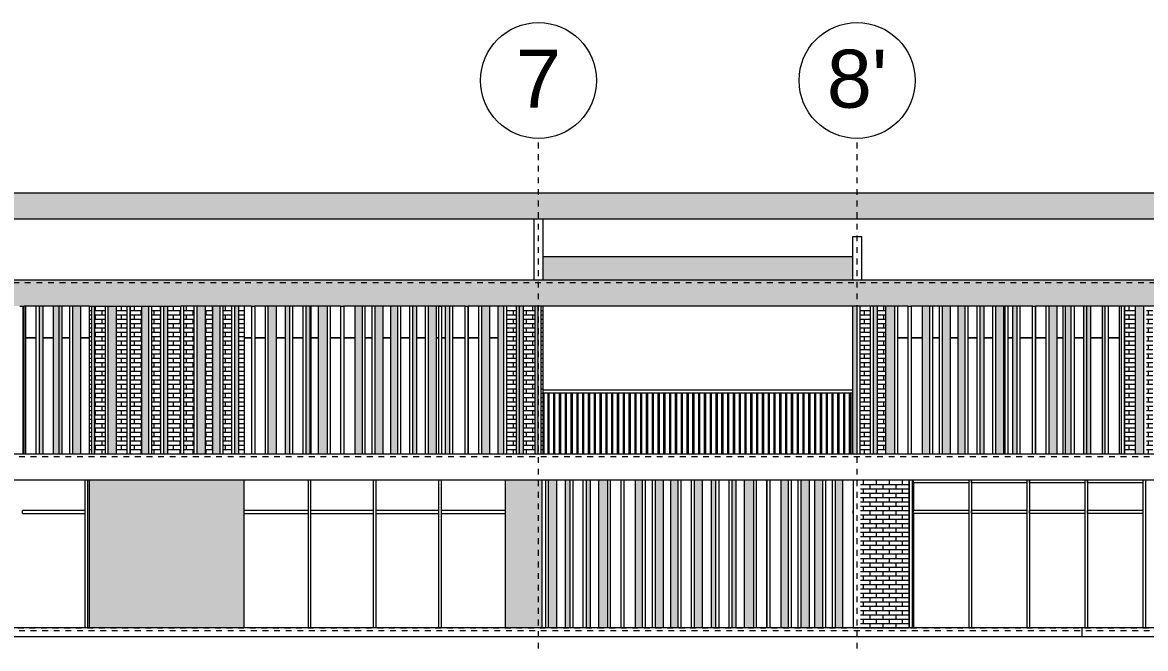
# Model space of a CAD drawing. Header units: metres. Extents: x 40 to 358, y -13 to 19.
# Drawn here: x 322.18 to 341.55, y -2.35 to 8.44 of the extents above; entities that cross this region are included whole.
import ezdxf

# ---------------------------------------------------------------- set-up
doc = ezdxf.new("R2010")
doc.units = ezdxf.units.M
doc.linetypes.add('Eje', pattern=[0.015, 0.003, -0.003, 0.006, -0.003])
doc.linetypes.add('LíneaDeRejilla', pattern=[0.021, 0.012, -0.003, 0.003, -0.003])
for name, color, linetype, lineweight in [('A-BRND', 11, 'Continuous', 5), ('A-FLOR', 192, 'Continuous', 18), ('A-MURO', 113, 'Continuous', 9), ('A-MURO-ACHU', 111, 'Continuous', 9), ('A-PISO', 51, 'Continuous', 9), ('A-PISO-ACHU', 8, 'Continuous', 9), ('A-TEXT-NIVL', 51, 'Continuous', 5), ('A-VENT-CORT', 52, 'Continuous', 5), ('A-VENT-CORT-MARC', 51, 'Continuous', 5), ('S-REJI', 1, 'Continuous', 5), ('S-REJI-IDEN', 1, 'Continuous', 5)]:
    doc.layers.add(name, color=color, linetype=linetype, lineweight=lineweight)
doc.styles.add('Arial_1', font='arial.ttf', dxfattribs={"height": 1})
pattern_1 = [(0, (331.09791, 1), (0, 0.075), []), (90, (331.09791, 1), (-0.112, 0.075), [0.075, -0.075])]
pattern_2 = [(0, (323.33291, 1), (0, 0.075), []), (90, (323.33291, 1), (-0.112, 0.075), [0.075, -0.075])]

# ---------------------------------------------------------------- blocks, each defined once
blk = doc.blocks.new('Panel de sistema - Vidrio-10-1351331-Fachada Oriental')
at = {"layer": 'A-VENT-CORT'}
for p, q in [((46.047, 3), (45.878, 3)), ((46.362, 3), (46.169, 3)), ((46.661, 3), (46.467, 3))]:
    blk.add_line(p, q, dxfattribs=at)
blk = doc.blocks.new('Panel de sistema - Vidrio-10-1115117-Fachada Oriental')
at = {"layer": 'A-VENT-CORT'}
for p, q in [((44.816, 3), (44.736, 3)), ((45.163, 3), (44.946, 3)), ((45.399, 3), (45.213, 3)), ((45.686, 3), (45.59, 3))]:
    blk.add_line(p, q, dxfattribs=at)
blk = doc.blocks.new('Panel de sistema - Vidrio-10-V830-Fachada Oriental')
at = {"layer": 'A-VENT-CORT'}
for p, q in [((43.873, 3), (43.749, 3)), ((44.206, 3), (44.048, 3)), ((44.479, 3), (44.329, 3)), ((44.686, 3), (44.669, 3))]:
    blk.add_line(p, q, dxfattribs=at)
blk = doc.blocks.new('Panel de sistema - Vidrio-10-1351319-Fachada Oriental')
at = {"layer": 'A-VENT-CORT'}
for p, q in [((43.013, 3), (42.832, 3)), ((43.26, 3), (43.067, 3)), ((43.559, 3), (43.435, 3))]:
    blk.add_line(p, q, dxfattribs=at)
blk = doc.blocks.new('Panel de sistema - Vidrio-10-1489519-Fachada Oriental')
at = {"layer": 'A-VENT-CORT'}
for p, q in [((45.878, 3), (46.047, 3)), ((46.169, 3), (46.362, 3)), ((46.467, 3), (46.661, 3))]:
    blk.add_line(p, q, dxfattribs=at)
blk = doc.blocks.new('Panel de sistema - Vidrio-10-1289963-Fachada Oriental')
at = {"layer": 'A-VENT-CORT'}
for p, q in [((44.736, 3), (44.816, 3)), ((44.946, 3), (45.163, 3)), ((45.213, 3), (45.399, 3)), ((45.59, 3), (45.686, 3))]:
    blk.add_line(p, q, dxfattribs=at)
blk = doc.blocks.new('Panel de sistema - Vidrio-10-V831-Fachada Oriental')
at = {"layer": 'A-VENT-CORT'}
for p, q in [((43.749, 3), (43.873, 3)), ((44.048, 3), (44.206, 3)), ((44.329, 3), (44.479, 3)), ((44.669, 3), (44.686, 3))]:
    blk.add_line(p, q, dxfattribs=at)
blk = doc.blocks.new('Panel de sistema - Vidrio-10-1351320-Fachada Oriental')
at = {"layer": 'A-VENT-CORT'}
for p, q in [((42.832, 3), (43.013, 3)), ((43.067, 3), (43.26, 3)), ((43.435, 3), (43.559, 3))]:
    blk.add_line(p, q, dxfattribs=at)
blk = doc.blocks.new('Panel de sistema - Vidrio-10-1532749-Fachada Oriental')
at = {"layer": 'A-VENT-CORT'}
for p, q in [((35.031, 3), (34.966, 3)), ((35.377, 3), (35.16, 3)), ((35.614, 3), (35.427, 3)), ((35.939, 3), (35.804, 3))]:
    blk.add_line(p, q, dxfattribs=at)
blk = doc.blocks.new('Panel de sistema - Vidrio-10-1532750-Fachada Oriental')
at = {"layer": 'A-VENT-CORT'}
for p, q in [((34.088, 3), (33.964, 3)), ((34.421, 3), (34.263, 3)), ((34.694, 3), (34.543, 3)), ((34.916, 3), (34.884, 3))]:
    blk.add_line(p, q, dxfattribs=at)
blk = doc.blocks.new('Panel de sistema - Vidrio-10-V832-Fachada Oriental')
at = {"layer": 'A-VENT-CORT'}
for p, q in [((32.841, 3), (32.716, 3)), ((33.228, 3), (33.046, 3)), ((33.474, 3), (33.282, 3)), ((33.773, 3), (33.649, 3))]:
    blk.add_line(p, q, dxfattribs=at)
blk = doc.blocks.new('Panel de sistema - Vidrio-10-V833-Fachada Oriental')
at = {"layer": 'A-VENT-CORT'}
for p, q in [((31.694, 3), (31.566, 3)), ((31.933, 3), (31.748, 3)), ((32.27, 3), (32.123, 3)), ((32.58, 3), (32.399, 3))]:
    blk.add_line(p, q, dxfattribs=at)
blk = doc.blocks.new('Panel de sistema - Vidrio-10-1532752-Fachada Oriental')
at = {"layer": 'A-VENT-CORT'}
for p, q in [((34.966, 3), (35.031, 3)), ((35.16, 3), (35.377, 3)), ((35.427, 3), (35.614, 3)), ((35.804, 3), (35.939, 3))]:
    blk.add_line(p, q, dxfattribs=at)
blk = doc.blocks.new('Panel de sistema - Vidrio-10-1532753-Fachada Oriental')
at = {"layer": 'A-VENT-CORT'}
for p, q in [((33.964, 3), (34.088, 3)), ((34.263, 3), (34.421, 3)), ((34.543, 3), (34.694, 3)), ((34.884, 3), (34.916, 3))]:
    blk.add_line(p, q, dxfattribs=at)
blk = doc.blocks.new('Panel de sistema - Vidrio-10-V834-Fachada Oriental')
at = {"layer": 'A-VENT-CORT'}
for p, q in [((32.716, 3), (32.841, 3)), ((33.046, 3), (33.228, 3)), ((33.282, 3), (33.474, 3)), ((33.649, 3), (33.773, 3))]:
    blk.add_line(p, q, dxfattribs=at)
blk = doc.blocks.new('Panel de sistema - Vidrio-10-V835-Fachada Oriental')
at = {"layer": 'A-VENT-CORT'}
for p, q in [((31.566, 3), (31.694, 3)), ((31.748, 3), (31.933, 3)), ((32.123, 3), (32.27, 3)), ((32.399, 3), (32.58, 3))]:
    blk.add_line(p, q, dxfattribs=at)
blk = doc.blocks.new('Panel de sistema - Vidrio-10-V836-Fachada Oriental')
at = {"layer": 'A-VENT-CORT'}
for p, q in [((27.978, 3), (27.791, 3)), ((27.791, 3), (27.791, 1)), ((28.27, 3), (28.101, 3)), ((28.558, 3), (28.423, 3)), ((28.891, 3), (28.749, 3))]:
    blk.add_line(p, q, dxfattribs=at)
blk = doc.blocks.new('Panel de sistema - Vidrio-10-V844-Fachada Oriental')
at = {"layer": 'A-VENT-CORT'}
for p, q in [((27.791, 3.55), (27.791, 3)), ((27.791, 3), (27.978, 3)), ((28.101, 3), (28.27, 3)), ((28.423, 3), (28.558, 3)), ((28.749, 3), (28.891, 3))]:
    blk.add_line(p, q, dxfattribs=at)
blk = doc.blocks.new('Railing - 20-1440445-Fachada Oriental')
at = {"layer": 'A-BRND'}
for p, q in [((42.006, 1), (42.006, 2.05)), ((42.026, 1), (42.026, 2.05))]:
    blk.add_line(p, q, dxfattribs=at)
blk = doc.blocks.new('Railing - 25-1014248-Fachada Oriental')
at = {"layer": 'A-BRND'}
blk.add_line((42.036, 1), (42.036, 2.05), dxfattribs=at)
blk = doc.blocks.new('Railing - 25-V858-Fachada Oriental')
at = {"layer": 'A-BRND'}
blk.add_line((36.741, 1), (36.741, 2.05), dxfattribs=at)
blk = doc.blocks.new('Railing - Railing-1327552-Fachada Oriental')
for name, p in [('Railing - 25-V858-Fachada Oriental', (0, 0)), ('Railing - 20-1440445-Fachada Oriental', (-5.2, 0)), ('Railing - 20-1440445-Fachada Oriental', (-5.1, 0)), ('Railing - 20-1440445-Fachada Oriental', (-5, 0)), ('Railing - 20-1440445-Fachada Oriental', (-4.9, 0)), ('Railing - 20-1440445-Fachada Oriental', (-4.8, 0)), ('Railing - 20-1440445-Fachada Oriental', (-4.7, 0)), ('Railing - 20-1440445-Fachada Oriental', (-4.6, 0)), ('Railing - 20-1440445-Fachada Oriental', (-4.5, 0)), ('Railing - 20-1440445-Fachada Oriental', (-4.4, 0)), ('Railing - 20-1440445-Fachada Oriental', (-4.3, 0)), ('Railing - 20-1440445-Fachada Oriental', (-4.2, 0)), ('Railing - 20-1440445-Fachada Oriental', (-4.1, 0)), ('Railing - 20-1440445-Fachada Oriental', (-4, 0)), ('Railing - 20-1440445-Fachada Oriental', (-3.9, 0)), ('Railing - 20-1440445-Fachada Oriental', (-3.8, 0)), ('Railing - 20-1440445-Fachada Oriental', (-3.7, 0)), ('Railing - 20-1440445-Fachada Oriental', (-3.6, 0)), ('Railing - 20-1440445-Fachada Oriental', (-3.5, 0)), ('Railing - 20-1440445-Fachada Oriental', (-3.4, 0)), ('Railing - 20-1440445-Fachada Oriental', (-3.3, 0)), ('Railing - 20-1440445-Fachada Oriental', (-3.2, 0)), ('Railing - 20-1440445-Fachada Oriental', (-3.1, 0)), ('Railing - 20-1440445-Fachada Oriental', (-3, 0)), ('Railing - 20-1440445-Fachada Oriental', (-2.9, 0)), ('Railing - 20-1440445-Fachada Oriental', (-2.8, 0)), ('Railing - 20-1440445-Fachada Oriental', (-2.7, 0)), ('Railing - 20-1440445-Fachada Oriental', (-2.6, 0)), ('Railing - 20-1440445-Fachada Oriental', (-2.5, 0)), ('Railing - 20-1440445-Fachada Oriental', (-2.4, 0)), ('Railing - 20-1440445-Fachada Oriental', (-2.3, 0)), ('Railing - 20-1440445-Fachada Oriental', (-2.2, 0)), ('Railing - 20-1440445-Fachada Oriental', (-2.1, 0)), ('Railing - 20-1440445-Fachada Oriental', (-2, 0)), ('Railing - 20-1440445-Fachada Oriental', (-1.9, 0)), ('Railing - 20-1440445-Fachada Oriental', (-1.8, 0)), ('Railing - 20-1440445-Fachada Oriental', (-1.7, 0)), ('Railing - 20-1440445-Fachada Oriental', (-1.6, 0)), ('Railing - 20-1440445-Fachada Oriental', (-1.5, 0)), ('Railing - 20-1440445-Fachada Oriental', (-1.4, 0)), ('Railing - 20-1440445-Fachada Oriental', (-1.3, 0)), ('Railing - 20-1440445-Fachada Oriental', (-1.2, 0)), ('Railing - 20-1440445-Fachada Oriental', (-1.1, 0)), ('Railing - 20-1440445-Fachada Oriental', (-1, 0)), ('Railing - 20-1440445-Fachada Oriental', (-0.9, 0)), ('Railing - 20-1440445-Fachada Oriental', (-0.8, 0)), ('Railing - 20-1440445-Fachada Oriental', (-0.7, 0)), ('Railing - 20-1440445-Fachada Oriental', (-0.6, 0)), ('Railing - 20-1440445-Fachada Oriental', (-0.5, 0)), ('Railing - 20-1440445-Fachada Oriental', (-0.4, 0)), ('Railing - 20-1440445-Fachada Oriental', (-0.3, 0)), ('Railing - 20-1440445-Fachada Oriental', (-0.2, 0)), ('Railing - 20-1440445-Fachada Oriental', (-0.1, 0)), ('Railing - 20-1440445-Fachada Oriental', (0, 0)), ('Railing - 25-1014248-Fachada Oriental', (0, 0))]:
    blk.add_blockref(name, p)
blk = doc.blocks.new('Top Rail Type - Top Rail_Internal_-1327664-Fachada Oriental')
at = {"layer": 'A-BRND'}
for p, q in [((42.055, 2.1), (36.716, 2.1)), ((42.055, 2.05), (36.716, 2.05))]:
    blk.add_line(p, q, dxfattribs=at)
blk = doc.blocks.new('Montante rectangular - 50x150-1633745-Fachada Oriental')
at = {"layer": 'A-VENT-CORT-MARC'}
for p, q in [((13.916, 0.55), (13.916, 0)), ((13.966, 0), (13.966, 0.55))]:
    blk.add_line(p, q, dxfattribs=at)
blk = doc.blocks.new('Montante rectangular - 50x150-1633746-Fachada Oriental')
at = {"layer": 'A-VENT-CORT-MARC'}
for p, q in [((13.916, 0), (13.916, -2)), ((13.966, -2), (13.966, 0))]:
    blk.add_line(p, q, dxfattribs=at)
blk = doc.blocks.new('Montante rectangular - 50x150-V862-Fachada Oriental')
at = {"layer": 'A-VENT-CORT-MARC'}
for p, q in [((32.703, 3.55), (32.716, 3.55)), ((32.716, 3.55), (32.716, 3))]:
    blk.add_line(p, q, dxfattribs=at)
blk = doc.blocks.new('Montante rectangular - 50x150-V863-Fachada Oriental')
at = {"layer": 'A-VENT-CORT-MARC'}
blk.add_line((32.716, 3), (32.716, 1), dxfattribs=at)
blk = doc.blocks.new('Montante rectangular - 50x150-V861-Fachada Oriental')
at = {"layer": 'A-VENT-CORT-MARC'}
for p, q in [((22.116, 3.55), (22.166, 3.55)), ((22.116, 3.55), (22.116, 3)), ((22.166, 3.55), (22.166, 3))]:
    blk.add_line(p, q, dxfattribs=at)
blk = doc.blocks.new('Montante rectangular - 50x150-1351318-Fachada Oriental')
at = {"layer": 'A-VENT-CORT-MARC'}
for p, q in [((14.941, 3), (14.941, 1)), ((14.991, 3), (14.991, 1))]:
    blk.add_line(p, q, dxfattribs=at)
blk = doc.blocks.new('Montante rectangular - 50x150-1351317-Fachada Oriental')
at = {"layer": 'A-VENT-CORT-MARC'}
for p, q in [((14.941, 3.55), (14.941, 3)), ((14.991, 3.55), (14.991, 3))]:
    blk.add_line(p, q, dxfattribs=at)
blk = doc.blocks.new('Montante rectangular - 50x150-V864-Fachada Oriental')
at = {"layer": 'A-VENT-CORT-MARC'}
blk.add_line((45.686, 3.55), (45.686, 3), dxfattribs=at)
blk = doc.blocks.new('Montante rectangular - 50x150-V865-Fachada Oriental')
at = {"layer": 'A-VENT-CORT-MARC'}
blk.add_line((45.686, 3), (45.686, 1), dxfattribs=at)
blk = doc.blocks.new('Montante rectangular - 50x150-1351389-Fachada Oriental')
at = {"layer": 'A-VENT-CORT-MARC'}
blk.add_line((46.661, 1), (46.661, 3), dxfattribs=at)
blk = doc.blocks.new('Montante rectangular - 50x150-1489526-Fachada Oriental')
at = {"layer": 'A-VENT-CORT-MARC'}
blk.add_line((46.661, 3), (46.661, 3.55), dxfattribs=at)
blk = doc.blocks.new('Montante rectangular - 50x150-1633777-Fachada Oriental')
at = {"layer": 'A-VENT-CORT-MARC'}
for p, q in [((34.966, -0.025), (34.966, 0.025)), ((36.066, 0.025), (34.966, 0.025)), ((36.066, 0.025), (36.066, -0.025)), ((34.966, -0.025), (36.066, -0.025))]:
    blk.add_line(p, q, dxfattribs=at)
blk = doc.blocks.new('Montante rectangular - 50x150-1532673-Fachada Oriental')
at = {"layer": 'A-VENT-CORT-MARC'}
for p, q in [((33.841, -0.025), (33.841, 0.025)), ((34.916, 0.025), (33.841, 0.025)), ((34.916, 0.025), (34.916, -0.025)), ((33.841, -0.025), (34.916, -0.025))]:
    blk.add_line(p, q, dxfattribs=at)
blk = doc.blocks.new('Montante rectangular - 50x150-1633778-Fachada Oriental')
at = {"layer": 'A-VENT-CORT-MARC'}
for p, q in [((32.666, 0.025), (31.566, 0.025)), ((32.666, 0.025), (32.666, -0.025)), ((31.566, -0.025), (32.666, -0.025))]:
    blk.add_line(p, q, dxfattribs=at)
blk = doc.blocks.new('Montante rectangular - 50x150-1716499-Fachada Oriental')
at = {"layer": 'A-VENT-CORT-MARC'}
for p, q in [((43.036, 0), (43.036, -2)), ((43.086, 0), (43.086, -2))]:
    blk.add_line(p, q, dxfattribs=at)
blk = doc.blocks.new('Panel de sistema - Vidrio-10-V878-Fachada Oriental')
at = {"layer": 'A-VENT-CORT'}
blk.add_line((43.112, -0.025), (43.112, -2), dxfattribs=at)
blk = doc.blocks.new('Panel de sistema - Vidrio-10-V879-Fachada Oriental')
at = {"layer": 'A-VENT-CORT'}
blk.add_line((43.112, 0.5), (43.112, 0.025), dxfattribs=at)
blk = doc.blocks.new('Montante rectangular - 50x150-1716500-Fachada Oriental')
at = {"layer": 'A-VENT-CORT-MARC'}
for p, q in [((43.036, 0.55), (43.036, 0)), ((43.086, 0.55), (43.086, 0))]:
    blk.add_line(p, q, dxfattribs=at)
blk = doc.blocks.new('Montante rectangular - 50x150-1532542-Fachada Oriental')
at = {"layer": 'A-VENT-CORT-MARC'}
for p, q in [((52.062, 0.55), (52.062, 0)), ((52.112, 0.55), (52.112, 0))]:
    blk.add_line(p, q, dxfattribs=at)
blk = doc.blocks.new('Montante rectangular - 50x150-V877-Fachada Oriental')
at = {"layer": 'A-VENT-CORT-MARC'}
for p, q in [((52.062, 0), (52.062, -2)), ((52.112, 0), (52.112, -2))]:
    blk.add_line(p, q, dxfattribs=at)
blk = doc.blocks.new('Montante rectangular - 50x150-1633748-Fachada Oriental')
at = {"layer": 'A-VENT-CORT-MARC'}
for p, q in [((43.112, -0.025), (43.112, 0.025)), ((44.062, 0.025), (43.112, 0.025)), ((44.062, 0.025), (44.062, -0.025)), ((44.062, -0.025), (43.112, -0.025))]:
    blk.add_line(p, q, dxfattribs=at)
blk = doc.blocks.new('Montante rectangular - 50x150-1713899-Fachada Oriental')
at = {"layer": 'A-VENT-CORT-MARC'}
for p, q in [((44.112, 0.5), (44.112, 0.55)), ((45.062, 0.5), (44.112, 0.5)), ((45.062, 0.55), (45.062, 0.5))]:
    blk.add_line(p, q, dxfattribs=at)
blk = doc.blocks.new('Montante rectangular - 50x150-1728375-Fachada Oriental')
at = {"layer": 'A-VENT-CORT-MARC'}
for p, q in [((42.061, 0.025), (42.061, -0.025)), ((42.076, 0.025), (42.061, 0.025)), ((42.061, -0.025), (42.076, -0.025))]:
    blk.add_line(p, q, dxfattribs=at)
blk = doc.blocks.new('Grid - 4mm-563819-Fachada Oriental')
at = {"layer": 'S-REJI-IDEN'}
blk.add_circle((10.91, 7.438), 1, dxfattribs=at)

msp = doc.modelspace()

# ---------------------------------------------------------------- hatches: boundary and pattern name
at = {"layer": 'A-MURO-ACHU'}
for points in [[(336.503, 4), (336.503, 4.4), (331.158, 4.4), (331.158, 4)], [(322.211, 1), (322.211, 3.55), (322.189, 3.55), (322.189, 1)], [(322.469, 1), (322.543, 1), (322.543, 3.55), (322.469, 3.55), (322.469, 3)], [(322.712, 1), (322.818, 1), (322.818, 3.55), (322.712, 3.55), (322.712, 3)], [(322.865, 1), (322.865, 3.55), (322.818, 3.55), (322.818, 1)], [(323.19, 1), (323.19, 3.55), (323.044, 3.55), (323.044, 1)], [(323.804, 1), (323.804, 3.55), (323.657, 3.55), (323.657, 1)], [(324.235, 1), (324.365, 1), (324.365, 3.55), (324.235, 3.55), (324.235, 3.282)], [(324.69, 1), (324.69, 3.55), (324.616, 3.55), (324.616, 1)], [(324.909, 1), (324.913, 1), (324.913, 3.55), (324.909, 3.55), (324.909, 3.282)], [(325.338, 1), (325.338, 3.55), (325.191, 3.55), (325.191, 1)], [(325.592, 1), (325.592, 3.55), (325.462, 3.55), (325.462, 1)], [(325.843, 1), (325.917, 1), (325.917, 3.55), (325.843, 3.55), (325.843, 3.282)], [(326.136, 1), (326.14, 1), (326.14, 3.55), (326.136, 3.55), (326.136, 3)], [(326.418, 1), (326.565, 1), (326.565, 3.55), (326.418, 3.55), (326.418, 3)], [(326.793, 1), (326.793, 3.55), (326.712, 3.55), (326.712, 1)], [(327.07, 1), (327.145, 1), (327.145, 3.55), (327.07, 3.55), (327.07, 3)], [(327.282, 1), (327.445, 1), (327.445, 3.55), (327.282, 3.55), (327.282, 3)], [(327.67, 1), (327.674, 1), (327.674, 3.55), (327.67, 3.55), (327.67, 3)], [(328.046, 1), (328.046, 3.55), (327.916, 3.55), (327.916, 1)], [(328.406, 1), (328.406, 3.55), (328.259, 3.55), (328.259, 1), (328.283, 1)], [(328.66, 1), (328.66, 3.55), (328.53, 3.55), (328.53, 1)], [(328.985, 1), (328.985, 3.55), (328.911, 3.55), (328.911, 1)], [(329.179, 1), (329.326, 1), (329.326, 3.55), (329.179, 3.55), (329.179, 3)], [(329.554, 1), (329.554, 3.55), (329.473, 3.55), (329.473, 1)], [(330.099, 1), (330.246, 1), (330.246, 3.55), (330.099, 3.55), (330.099, 3)], [(330.487, 1), (330.487, 3.55), (330.381, 3.55), (330.381, 1)], [(330.752, 1), (330.752, 3.55), (330.703, 3.55), (330.703, 1)], [(330.826, 1), (330.826, 3.55), (330.752, 3.55), (330.752, 1)], [(331.019, 1), (331.075, 1), (331.075, 3.55), (331.019, 3.55), (331.019, 3.282)], [(336.578, 1), (336.578, 3.55), (336.497, 3.55), (336.497, 1), (336.503, 1)], [(336.93, 1), (336.93, 3.55), (336.856, 3.55), (336.856, 1)], [(337.153, 1), (337.231, 1), (337.231, 3.55), (337.068, 3.55), (337.068, 1)], [(337.459, 1), (337.459, 3.55), (337.455, 3.55), (337.455, 1)], [(337.701, 1), (337.831, 1), (337.831, 3.55), (337.701, 3.55), (337.701, 3)], [(338.178, 1), (338.191, 1), (338.191, 3.55), (338.044, 3.55), (338.044, 1), (338.128, 1)], [(338.445, 1), (338.445, 3.55), (338.315, 3.55), (338.315, 1)], [(338.771, 1), (338.771, 3.55), (338.696, 3.55), (338.696, 1)], [(338.964, 1), (339.111, 1), (339.111, 3.55), (338.964, 3.55), (338.964, 3)], [(339.258, 1), (339.339, 1), (339.339, 3.55), (339.258, 3.55), (339.258, 3)], [(339.885, 1), (340.032, 1), (340.032, 3.55), (339.885, 3.55), (339.885, 3)], [(340.273, 1), (340.273, 3.55), (340.167, 3.55), (340.167, 1), (340.178, 1)], [(340.537, 1), (340.537, 3.55), (340.489, 3.55), (340.489, 1)], [(340.611, 1), (340.611, 3.55), (340.537, 3.55), (340.537, 1)], [(340.86, 1), (340.86, 3.55), (340.804, 3.55), (340.804, 1)], [(341.525, 1), (341.525, 3.55), (341.372, 3.55), (341.372, 1)], [(323.427, 1), (323.427, 1), (323.427, 3.282)], [(323.333, -2), (326.008, -2), (326.008, 0.55), (323.333, 0.55), (323.333, -0.07)], [(331.023, -2), (331.023, 0.55), (330.508, 0.55), (330.508, -2)], [(331.023, -2), (331.143, -2), (331.143, 0.55), (331.023, 0.55), (331.023, -0.07)], [(331.399, -2), (331.399, 0.55), (331.252, 0.55), (331.252, -2)], [(331.627, -2), (331.627, 0.55), (331.546, 0.55), (331.546, -2)], [(331.978, -2), (331.978, 0.55), (331.904, 0.55), (331.904, -2)], [(332.116, -2), (332.279, -2), (332.279, 0.55), (332.116, 0.55), (332.116, -0.07)], [(332.507, -2), (332.507, 0.55), (332.504, 0.55), (332.504, -2)], [(332.88, -2), (332.88, 0.55), (332.75, 0.55), (332.75, -2)], [(333.239, -2), (333.239, 0.55), (333.093, 0.55), (333.093, -2)], [(333.363, -2), (333.493, -2), (333.493, 0.55), (333.363, 0.55), (333.363, -0.07)], [(333.915, -2), (333.915, 0.55), (333.768, 0.55), (333.768, -2)], [(334.143, -2), (334.143, 0.55), (334.062, 0.55), (334.062, -2)], [(334.495, -2), (334.495, 0.55), (334.42, 0.55), (334.42, -2)], [(334.632, -2), (334.795, -2), (334.795, 0.55), (334.632, 0.55), (334.632, -0.07)], [(335.024, -2), (335.024, 0.55), (335.02, 0.55), (335.02, -2)], [(335.396, -2), (335.396, 0.55), (335.266, 0.55), (335.266, -2)], [(335.756, -2), (335.756, 0.55), (335.609, 0.55), (335.609, -2)], [(335.987, -2), (335.987, 0.55), (335.841, 0.55), (335.841, -2)], [(336.33, -2), (336.33, 0.55), (336.2, 0.55), (336.2, -2)]]:
    msp.add_hatch(color=256, dxfattribs=at).paths.add_polyline_path(points, flags=0)
at = {"layer": 'A-MURO-ACHU', "lineweight": 5}
h = msp.add_hatch(dxfattribs=at)
h.set_pattern_fill('FP_16', color=256, style=0, pattern_type=2)
h.set_pattern_definition(pattern_2)
h.paths.add_polyline_path([(323.333, 1), (323.377, 1), (323.377, 3.55), (323.333, 3.55), (323.333, 3.282)], flags=0)
h.paths.add_polyline_path([(323.427, 1), (323.614, 1), (323.614, 3.55), (323.427, 3.55), (323.427, 3.282)], flags=0)
h.paths.add_polyline_path([(325.795, 1), (325.795, 3.55), (325.637, 3.55), (325.637, 1)], flags=0)
h.paths.add_polyline_path([(325.462, 1), (325.462, 3.55), (325.338, 3.55), (325.338, 1)], flags=0)
h.paths.add_polyline_path([(323.804, 1), (323.99, 1), (323.99, 3.55), (323.804, 3.55), (323.804, 3.282)], flags=0)
h.paths.add_polyline_path([(325.147, 1), (325.147, 3.55), (324.963, 3.55), (324.963, 1)], flags=0)
h.paths.add_polyline_path([(324.041, 1), (324.235, 1), (324.235, 3.55), (324.041, 3.55), (324.041, 3.282)], flags=0)
h.paths.add_polyline_path([(324.909, 1), (324.909, 3.55), (324.69, 3.55), (324.69, 1)], flags=0)
h.paths.add_polyline_path([(324.41, 1), (324.568, 1), (324.568, 3.55), (324.41, 3.55), (324.41, 3.282)], flags=0)
h = msp.add_hatch(dxfattribs=at)
h.set_pattern_fill('FP_16', color=256, style=0, pattern_type=2)
h.set_pattern_definition(pattern_2)
h.paths.add_polyline_path([(325.917, 1), (326.008, 1), (326.008, 3.55), (325.917, 3.55), (325.917, 3)], flags=0)
h = msp.add_hatch(dxfattribs=at)
h.set_pattern_fill('FP_15', color=256, style=0, pattern_type=2)
h.set_pattern_definition(pattern_1)
h.paths.add_polyline_path([(330.703, 1), (330.703, 3.55), (330.534, 3.55), (330.534, 1)], flags=0)
h.paths.add_polyline_path([(330.826, 1), (331.019, 1), (331.019, 3.55), (330.826, 3.55), (330.826, 3.282)], flags=0)
h = msp.add_hatch(dxfattribs=at)
h.set_pattern_fill('FP_15', color=256, style=0, pattern_type=2)
h.set_pattern_definition(pattern_1)
h.paths.add_polyline_path([(331.158, 1), (331.158, 3.55), (331.124, 3.55), (331.124, 1)], flags=0)
h = msp.add_hatch(dxfattribs=at)
h.set_pattern_fill('FP_18', color=256, style=0, pattern_type=2)
h.set_pattern_definition([(0, (337.15291, 1), (0, 0.075), []), (90, (337.15291, 1), (-0.112, 0.075), [0.075, -0.075])])
h.paths.add_polyline_path([(336.807, 1), (336.807, 3.55), (336.627, 3.55), (336.627, 1)], flags=0)
h.paths.add_polyline_path([(336.93, 1), (337.068, 1), (337.068, 3.55), (336.93, 3.55), (336.93, 3.282)], flags=0)
h = msp.add_hatch(dxfattribs=at)
h.set_pattern_fill('FP_17', color=256, style=0, pattern_type=2)
h.set_pattern_definition([(0, (341.15791, 1), (0, 0.075), []), (90, (341.15791, 1), (-0.112, 0.075), [0.075, -0.075])])
h.paths.add_polyline_path([(341.189, 1), (341.372, 1), (341.372, 3.55), (341.189, 3.55), (341.189, 3.282)], flags=0)
h.paths.add_polyline_path([(343.753, 1), (343.753, 3.55), (343.719, 3.55), (343.719, 1)], flags=0)
h.paths.add_polyline_path([(341.682, 1), (341.682, 3.55), (341.568, 3.55), (341.568, 1)], flags=0)
h.paths.add_polyline_path([(343.522, 1), (343.522, 3.55), (343.387, 3.55), (343.387, 1)], flags=0)
h.paths.add_polyline_path([(341.872, 1), (342.023, 1), (342.023, 3.55), (341.872, 3.55), (341.872, 3.282)], flags=0)
h.paths.add_polyline_path([(343.235, 1), (343.235, 3.55), (343.099, 3.55), (343.099, 1)], flags=0)
h.paths.add_polyline_path([(342.909, 1), (342.909, 3.55), (342.722, 3.55), (342.722, 1)], flags=0)
h.paths.add_polyline_path([(342.145, 1), (342.338, 1), (342.338, 3.55), (342.145, 3.55), (342.145, 3.282)], flags=0)
h.paths.add_polyline_path([(342.672, 1), (342.672, 3.55), (342.443, 3.55), (342.443, 1)], flags=0)
h = msp.add_hatch(dxfattribs=at)
h.set_pattern_fill('FP_19', color=256, style=0, pattern_type=2)
h.set_pattern_definition([(0, (336.57791, -2), (0, 0.075), []), (90, (336.57791, -2), (-0.112, 0.075), [0.075, -0.075])])
h.paths.add_polyline_path([(336.638, -2), (337.478, -2), (337.478, 0.55), (336.638, 0.55), (336.638, -0.07)], flags=0)
at = {"layer": 'A-PISO-ACHU'}
msp.add_hatch(color=256, dxfattribs=at).paths.add_polyline_path([(343.668, 5.05), (348.203, 5.05), (348.203, 5.5), (306.583, 5.5), (306.583, 5.05), (338.818, 5.05)], flags=0)
h = msp.add_hatch(color=256, dxfattribs=at)
h.paths.add_polyline_path([(348.518, 3.55), (348.903, 3.55), (348.903, 4), (348.203, 4), (348.203, 3.55)], flags=0)
h.paths.add_polyline_path([(306.583, 3.55), (306.583, 4), (305.427, 4), (305.427, 3.55)], flags=0)
h.paths.add_polyline_path([(307.033, 3.55), (347.753, 3.55), (347.753, 4), (307.033, 4)], flags=0)

# ---------------------------------------------------------------- linework, layer by layer
at = {"layer": 'A-FLOR'}
for p, q in [((352.63, -2), (288.729, -2)), ((340.458, -2.15), (340.458, -2)), ((288.729, -2.15), (352.63, -2.15))]:
    msp.add_line(p, q, dxfattribs=at)
at = {"layer": 'A-MURO'}
for p, q in [((331.008, 4), (331.008, 5.05)), ((331.158, 5.05), (331.158, 4)), ((336.503, 4), (336.503, 4.75)), ((336.503, 4.75), (336.653, 4.75)), ((336.653, 4.75), (336.653, 4)), ((336.503, 4.4), (331.158, 4.4)), ((331.008, 4), (331.158, 4)), ((322.139, 3.55), (322.211, 3.55)), ((322.189, 3.55), (322.189, 1)), ((322.211, 1), (322.211, 3.55)), ((322.543, 3.55), (322.42, 3.55)), ((322.42, 1), (322.42, 3.55)), ((322.469, 3.55), (322.469, 1)), ((322.543, 1), (322.543, 3.55)), ((322.865, 3.55), (322.712, 3.55)), ((322.712, 3.55), (322.712, 1)), ((322.818, 1), (322.818, 3.55)), ((322.865, 3.55), (322.865, 1)), ((323.19, 3.55), (323, 3.55)), ((323, 1), (323, 3.55)), ((323.044, 3.55), (323.044, 1)), ((323.19, 1), (323.19, 3.55)), ((323.333, 3.55), (323.333, 1)), ((323.333, 3.55), (324.913, 3.55)), ((323.377, 1), (323.377, 3.55)), ((323.427, 1), (323.427, 3.55)), ((323.427, 3.55), (323.427, 1)), ((323.614, 1), (323.614, 3.55)), ((323.657, 3.55), (323.657, 1)), ((323.804, 1), (323.804, 3.55)), ((323.99, 1), (323.99, 3.55)), ((324.04, 3.55), (324.04, 1)), ((324.041, 1), (324.041, 3.55)), ((324.235, 3.55), (324.235, 1)), ((324.365, 1), (324.365, 3.55)), ((324.41, 3.55), (324.41, 1)), ((324.568, 1), (324.568, 3.55)), ((324.616, 3.55), (324.616, 1)), ((324.69, 1), (324.69, 3.55)), ((324.909, 3.55), (324.909, 1)), ((326.008, 3.55), (324.913, 3.55)), ((324.913, 1), (324.913, 3.55)), ((324.963, 3.55), (324.963, 1)), ((325.147, 1), (325.147, 3.55)), ((325.191, 3.55), (325.191, 1)), ((325.338, 1), (325.338, 3.55)), ((325.462, 3.55), (325.462, 1)), ((325.592, 1), (325.592, 3.55)), ((325.637, 3.55), (325.637, 1)), ((325.795, 1), (325.795, 3.55)), ((325.843, 3.55), (325.843, 1)), ((325.917, 1), (325.917, 3.55)), ((326.008, 3.55), (326.008, 1)), ((326.136, 3.55), (326.136, 1)), ((326.136, 3.55), (326.19, 3.55)), ((326.14, 1), (326.14, 3.55)), ((326.19, 3.55), (326.19, 1)), ((326.565, 3.55), (326.375, 3.55)), ((326.375, 1), (326.375, 3.55)), ((326.418, 3.55), (326.418, 1)), ((326.565, 1), (326.565, 3.55)), ((326.841, 3.55), (326.712, 3.55)), ((326.712, 3.55), (326.712, 1)), ((326.793, 1), (326.793, 3.55)), ((326.841, 3.55), (326.841, 1)), ((327.145, 3.55), (327.022, 3.55)), ((327.022, 1), (327.022, 3.55)), ((327.07, 3.55), (327.07, 1)), ((327.145, 1), (327.145, 3.55)), ((327.488, 3.55), (327.282, 3.55)), ((327.282, 3.55), (327.282, 1)), ((327.445, 1), (327.445, 3.55)), ((327.488, 3.55), (327.488, 1)), ((327.67, 3.55), (327.67, 1)), ((327.67, 3.55), (327.724, 3.55)), ((327.674, 1), (327.674, 3.55)), ((327.724, 3.55), (327.724, 1)), ((328.091, 3.55), (327.916, 3.55)), ((327.916, 3.55), (327.916, 1)), ((328.046, 1), (328.046, 3.55)), ((328.091, 3.55), (328.091, 1)), ((328.406, 3.55), (328.215, 3.55)), ((328.215, 1), (328.215, 3.55)), ((328.259, 3.55), (328.259, 1)), ((328.406, 1), (328.406, 3.55)), ((328.705, 3.55), (328.53, 3.55)), ((328.53, 3.55), (328.53, 1)), ((328.66, 1), (328.66, 3.55)), ((328.705, 3.55), (328.705, 1)), ((328.985, 3.55), (328.863, 3.55)), ((328.863, 1), (328.863, 3.55)), ((328.911, 3.55), (328.911, 1)), ((328.985, 1), (328.985, 3.55)), ((329.326, 3.55), (329.135, 3.55)), ((329.135, 1), (329.135, 3.55)), ((329.179, 3.55), (329.179, 1)), ((329.326, 1), (329.326, 3.55)), ((329.602, 3.55), (329.473, 3.55)), ((329.473, 3.55), (329.473, 1)), ((329.554, 1), (329.554, 3.55)), ((329.602, 3.55), (329.602, 1)), ((329.819, 1), (329.819, 3.55)), ((329.819, 3.55), (329.869, 3.55)), ((329.869, 1), (329.869, 3.55)), ((329.869, 3.55), (329.869, 1)), ((330.246, 3.55), (330.056, 3.55)), ((330.056, 1), (330.056, 3.55)), ((330.099, 3.55), (330.099, 1)), ((330.246, 1), (330.246, 3.55)), ((331.124, 3.55), (330.381, 3.55)), ((330.381, 3.55), (330.381, 1)), ((330.487, 1), (330.487, 3.55)), ((330.534, 3.55), (330.534, 1)), ((330.703, 1), (330.703, 3.55)), ((330.752, 3.55), (330.752, 1)), ((330.826, 1), (330.826, 3.55)), ((331.019, 3.55), (331.019, 1)), ((331.075, 1), (331.075, 3.55)), ((331.124, 3.55), (331.124, 1)), ((331.158, 3.55), (331.158, 1)), ((337.274, 3.55), (336.497, 3.55)), ((336.497, 3.55), (336.497, 1)), ((336.578, 1), (336.578, 3.55)), ((336.627, 3.55), (336.627, 1)), ((336.807, 1), (336.807, 3.55)), ((336.856, 3.55), (336.856, 1)), ((336.93, 1), (336.93, 3.55)), ((337.068, 3.55), (337.068, 1)), ((337.231, 1), (337.231, 3.55)), ((337.274, 3.55), (337.274, 1)), ((337.455, 3.55), (337.455, 1)), ((337.455, 3.55), (337.509, 3.55)), ((337.459, 1), (337.459, 3.55)), ((337.509, 3.55), (337.509, 1)), ((337.877, 3.55), (337.701, 3.55)), ((337.701, 3.55), (337.701, 1)), ((337.831, 1), (337.831, 3.55)), ((337.877, 3.55), (337.877, 1)), ((338.191, 3.55), (338.001, 3.55)), ((338.001, 1), (338.001, 3.55)), ((338.044, 3.55), (338.044, 1)), ((338.191, 1), (338.191, 3.55)), ((338.49, 3.55), (338.315, 3.55)), ((338.315, 3.55), (338.315, 1)), ((338.445, 1), (338.445, 3.55)), ((338.49, 3.55), (338.49, 1)), ((338.771, 3.55), (338.648, 3.55)), ((338.648, 1), (338.648, 3.55)), ((338.696, 3.55), (338.696, 1)), ((338.771, 1), (338.771, 3.55)), ((339.111, 3.55), (338.921, 3.55)), ((338.921, 1), (338.921, 3.55)), ((338.964, 3.55), (338.964, 1)), ((339.111, 1), (339.111, 3.55)), ((339.388, 3.55), (339.258, 3.55)), ((339.258, 3.55), (339.258, 1)), ((339.339, 1), (339.339, 3.55)), ((339.388, 3.55), (339.388, 1)), ((339.605, 1), (339.605, 3.55)), ((339.605, 3.55), (339.655, 3.55)), ((339.655, 1), (339.655, 3.55)), ((339.655, 3.55), (339.655, 1)), ((340.032, 3.55), (339.841, 3.55)), ((339.841, 1), (339.841, 3.55)), ((339.885, 3.55), (339.885, 1)), ((340.032, 1), (340.032, 3.55)), ((340.32, 3.55), (340.167, 3.55)), ((340.167, 3.55), (340.167, 1)), ((340.273, 1), (340.273, 3.55)), ((340.32, 3.55), (340.32, 1)), ((340.611, 3.55), (340.489, 3.55)), ((340.489, 1), (340.489, 3.55)), ((340.537, 3.55), (340.537, 1)), ((340.611, 1), (340.611, 3.55)), ((340.909, 3.55), (340.804, 3.55)), ((340.804, 3.55), (340.804, 1)), ((340.86, 1), (340.86, 3.55)), ((340.909, 3.55), (340.909, 1)), ((342.394, 3.55), (341.138, 3.55)), ((341.138, 1), (341.138, 3.55)), ((341.189, 3.55), (341.188, 3.55)), ((341.188, 3.55), (341.188, 1)), ((341.189, 1), (341.189, 3.55)), ((341.372, 3.55), (341.372, 1)), ((341.525, 1), (341.525, 3.55)), ((323.333, 0.55), (323.333, -2)), ((326.008, -2), (326.008, 0.55)), ((330.508, 0.55), (330.508, -2)), ((331.143, 0.55), (331.143, -2)), ((331.208, -2), (331.208, 0.55)), ((331.252, 0.55), (331.252, -2)), ((331.399, -2), (331.399, 0.55)), ((331.546, 0.55), (331.546, -2)), ((331.627, -2), (331.627, 0.55)), ((331.675, 0.55), (331.675, -2)), ((331.856, -2), (331.856, 0.55)), ((331.904, 0.55), (331.904, -2)), ((331.978, -2), (331.978, 0.55)), ((332.116, 0.55), (332.116, -2)), ((332.279, -2), (332.279, 0.55)), ((332.322, 0.55), (332.322, -2)), ((332.504, 0.55), (332.504, -2)), ((332.507, -2), (332.507, 0.55)), ((332.557, 0.55), (332.557, -2)), ((332.75, 0.55), (332.75, -2)), ((332.88, -2), (332.88, 0.55)), ((332.925, 0.55), (332.925, -2)), ((333.049, -2), (333.049, 0.55)), ((333.093, 0.55), (333.093, -2)), ((333.239, -2), (333.239, 0.55)), ((333.363, 0.55), (333.363, -2)), ((333.493, -2), (333.493, 0.55)), ((333.538, 0.55), (333.538, -2)), ((333.724, -2), (333.724, 0.55)), ((333.768, 0.55), (333.768, -2)), ((333.915, -2), (333.915, 0.55)), ((334.062, 0.55), (334.062, -2)), ((334.143, -2), (334.143, 0.55)), ((334.191, 0.55), (334.191, -2)), ((334.372, -2), (334.372, 0.55)), ((334.42, 0.55), (334.42, -2)), ((334.495, -2), (334.495, 0.55)), ((334.632, 0.55), (334.632, -2)), ((334.795, -2), (334.795, 0.55)), ((334.838, 0.55), (334.838, -2)), ((335.02, 0.55), (335.02, -2)), ((335.024, -2), (335.024, 0.55)), ((335.074, 0.55), (335.074, -2)), ((335.266, 0.55), (335.266, -2)), ((335.396, -2), (335.396, 0.55)), ((335.441, 0.55), (335.441, -2)), ((335.565, -2), (335.565, 0.55)), ((335.609, 0.55), (335.609, -2)), ((335.756, -2), (335.756, 0.55)), ((335.841, 0.55), (335.841, -2)), ((335.987, -2), (335.987, 0.55)), ((336.031, 0.55), (336.031, -2)), ((336.155, -2), (336.155, 0.55)), ((336.2, 0.55), (336.2, -2)), ((336.33, -2), (336.33, 0.55)), ((336.518, -2), (336.518, 0.55)), ((337.478, -2), (337.478, 0.55))]:
    msp.add_line(p, q, dxfattribs=at)
at = {"layer": 'A-PISO'}
for p, q in [((306.583, 5.5), (348.203, 5.5)), ((347.753, 5.05), (306.583, 5.05)), ((307.033, 4), (331.008, 4)), ((331.158, 4), (347.753, 4)), ((322.42, 3.55), (322.211, 3.55)), ((322.712, 3.55), (322.543, 3.55)), ((323, 3.55), (322.865, 3.55)), ((323.333, 3.55), (323.19, 3.55)), ((326.136, 3.55), (326.008, 3.55)), ((326.375, 3.55), (326.19, 3.55)), ((326.712, 3.55), (326.565, 3.55)), ((327.022, 3.55), (326.841, 3.55)), ((327.282, 3.55), (327.145, 3.55)), ((327.67, 3.55), (327.488, 3.55)), ((327.916, 3.55), (327.724, 3.55)), ((328.215, 3.55), (328.091, 3.55)), ((328.53, 3.55), (328.406, 3.55)), ((328.863, 3.55), (328.705, 3.55)), ((329.135, 3.55), (328.985, 3.55)), ((329.473, 3.55), (329.326, 3.55)), ((329.819, 3.55), (329.602, 3.55)), ((330.056, 3.55), (329.869, 3.55)), ((330.381, 3.55), (330.246, 3.55)), ((336.497, 3.55), (331.124, 3.55)), ((337.455, 3.55), (337.274, 3.55)), ((337.701, 3.55), (337.509, 3.55)), ((338.001, 3.55), (337.877, 3.55)), ((338.315, 3.55), (338.191, 3.55)), ((338.648, 3.55), (338.49, 3.55)), ((338.921, 3.55), (338.771, 3.55)), ((339.258, 3.55), (339.111, 3.55)), ((339.605, 3.55), (339.388, 3.55)), ((339.841, 3.55), (339.655, 3.55)), ((340.167, 3.55), (340.032, 3.55)), ((340.489, 3.55), (340.32, 3.55)), ((340.804, 3.55), (340.611, 3.55)), ((341.138, 3.55), (340.909, 3.55)), ((341.372, 3.55), (341.189, 3.55)), ((296.637, 1), (348.903, 1)), ((348.903, 0.55), (295.769, 0.55))]:
    msp.add_line(p, q, dxfattribs=at)
at = {"layer": 'A-TEXT-NIVL', "linetype": 'Eje'}
for p, q in [((286.104, 4), (355.124, 4)), ((355.124, 3.95), (286.104, 3.95)), ((286.104, 1), (355.023, 1)), ((355.824, 0.95), (286.104, 0.95)), ((286.104, -2), (355.023, -2)), ((355.824, -2.05), (286.104, -2.05))]:
    msp.add_line(p, q, dxfattribs=at)
at = {"layer": 'S-REJI', "linetype": 'LíneaDeRejilla'}
for p, q in [((331.083, 2.067), (331.083, 6.438)), ((336.578, 2.067), (336.578, 6.438)), ((331.083, 2.016), (331.083, 2.067)), ((331.083, -2.355), (331.083, 2.016)), ((336.578, 2.016), (336.578, 2.067)), ((336.578, -2.355), (336.578, 2.016))]:
    msp.add_line(p, q, dxfattribs=at)

# ---------------------------------------------------------------- block references
at = {"layer": 'A-BRND'}
for name in ['Top Rail Type - Top Rail_Internal_-1327664-Fachada Oriental', 'Railing - Railing-1327552-Fachada Oriental']:
    msp.add_blockref(name, (294.442, 0), dxfattribs=at)
at = {"layer": 'A-VENT-CORT'}
for name in ['Panel de sistema - Vidrio-10-V844-Fachada Oriental', 'Panel de sistema - Vidrio-10-V836-Fachada Oriental', 'Panel de sistema - Vidrio-10-V833-Fachada Oriental', 'Panel de sistema - Vidrio-10-V835-Fachada Oriental', 'Panel de sistema - Vidrio-10-V832-Fachada Oriental', 'Panel de sistema - Vidrio-10-V834-Fachada Oriental', 'Panel de sistema - Vidrio-10-1532750-Fachada Oriental', 'Panel de sistema - Vidrio-10-1532753-Fachada Oriental', 'Panel de sistema - Vidrio-10-1532749-Fachada Oriental', 'Panel de sistema - Vidrio-10-1532752-Fachada Oriental', 'Panel de sistema - Vidrio-10-1351319-Fachada Oriental', 'Panel de sistema - Vidrio-10-1351320-Fachada Oriental', 'Panel de sistema - Vidrio-10-V830-Fachada Oriental', 'Panel de sistema - Vidrio-10-V831-Fachada Oriental', 'Panel de sistema - Vidrio-10-1115117-Fachada Oriental', 'Panel de sistema - Vidrio-10-1289963-Fachada Oriental', 'Panel de sistema - Vidrio-10-1351331-Fachada Oriental', 'Panel de sistema - Vidrio-10-1489519-Fachada Oriental', 'Panel de sistema - Vidrio-10-V879-Fachada Oriental', 'Panel de sistema - Vidrio-10-V878-Fachada Oriental']:
    msp.add_blockref(name, (294.442, 0), dxfattribs=at)
at = {"layer": 'A-VENT-CORT-MARC'}
for name, p in [('Montante rectangular - 50x150-V862-Fachada Oriental', (294.442, 0)), ('Montante rectangular - 50x150-V861-Fachada Oriental', (307.242, 0)), ('Montante rectangular - 50x150-1351317-Fachada Oriental', (324.187, 0)), ('Montante rectangular - 50x150-V864-Fachada Oriental', (294.442, 0)), ('Montante rectangular - 50x150-1489526-Fachada Oriental', (294.442, 0)), ('Montante rectangular - 50x150-V863-Fachada Oriental', (294.442, 0)), ('Montante rectangular - 50x150-1351318-Fachada Oriental', (314.417, 0)), ('Montante rectangular - 50x150-1351318-Fachada Oriental', (324.187, 0)), ('Montante rectangular - 50x150-V865-Fachada Oriental', (294.442, 0)), ('Montante rectangular - 50x150-1351389-Fachada Oriental', (294.442, 0)), ('Montante rectangular - 50x150-1633745-Fachada Oriental', (309.342, 0)), ('Montante rectangular - 50x150-1633745-Fachada Oriental', (313.192, 0)), ('Montante rectangular - 50x150-1633745-Fachada Oriental', (314.317, 0)), ('Montante rectangular - 50x150-1633745-Fachada Oriental', (315.442, 0)), ('Montante rectangular - 50x150-1716500-Fachada Oriental', (294.442, 0)), ('Montante rectangular - 50x150-1713899-Fachada Oriental', (293.442, 0)), ('Montante rectangular - 50x150-1532542-Fachada Oriental', (286.442, 0)), ('Montante rectangular - 50x150-1713899-Fachada Oriental', (294.442, 0)), ('Montante rectangular - 50x150-1532542-Fachada Oriental', (287.442, 0)), ('Montante rectangular - 50x150-1713899-Fachada Oriental', (295.442, 0)), ('Montante rectangular - 50x150-1532542-Fachada Oriental', (288.442, 0)), ('Montante rectangular - 50x150-1713899-Fachada Oriental', (296.442, 0)), ('Montante rectangular - 50x150-1532542-Fachada Oriental', (289.442, 0)), ('Montante rectangular - 50x150-1532673-Fachada Oriental', (288.342, 0)), ('Montante rectangular - 50x150-1633746-Fachada Oriental', (309.342, 0)), ('Montante rectangular - 50x150-1633778-Fachada Oriental', (294.442, 0)), ('Montante rectangular - 50x150-1633746-Fachada Oriental', (313.192, 0)), ('Montante rectangular - 50x150-1532673-Fachada Oriental', (293.317, 0)), ('Montante rectangular - 50x150-1633746-Fachada Oriental', (314.317, 0)), ('Montante rectangular - 50x150-1532673-Fachada Oriental', (294.442, 0)), ('Montante rectangular - 50x150-1633746-Fachada Oriental', (315.442, 0)), ('Montante rectangular - 50x150-1633777-Fachada Oriental', (294.442, 0)), ('Montante rectangular - 50x150-1728375-Fachada Oriental', (294.442, 0)), ('Montante rectangular - 50x150-1716499-Fachada Oriental', (294.442, 0)), ('Montante rectangular - 50x150-1633748-Fachada Oriental', (294.442, 0)), ('Montante rectangular - 50x150-V877-Fachada Oriental', (286.442, 0)), ('Montante rectangular - 50x150-1633748-Fachada Oriental', (295.442, 0)), ('Montante rectangular - 50x150-V877-Fachada Oriental', (287.442, 0)), ('Montante rectangular - 50x150-1633748-Fachada Oriental', (296.442, 0)), ('Montante rectangular - 50x150-V877-Fachada Oriental', (288.442, 0)), ('Montante rectangular - 50x150-1633748-Fachada Oriental', (297.442, 0)), ('Montante rectangular - 50x150-V877-Fachada Oriental', (289.442, 0))]:
    msp.add_blockref(name, p, dxfattribs=at)
at = {"layer": 'S-REJI-IDEN'}
for p in [(320.173, 0), (325.668, 0)]:
    msp.add_blockref('Grid - 4mm-563819-Fachada Oriental', p, dxfattribs=at)

# ---------------------------------------------------------------- texts
at = {"layer": 'S-REJI-IDEN', "char_height": 1, "attachment_point": 2, "line_spacing_factor": 0.941778, "style": 'Arial_1'}
for s, insert, width in [('7', (331.083, 7.969), 0.93044), ("8'", (336.578, 7.969), 1.24875)]:
    msp.add_mtext(s, dxfattribs=dict(at, insert=insert, width=width))

doc.saveas('drawing.dxf')
